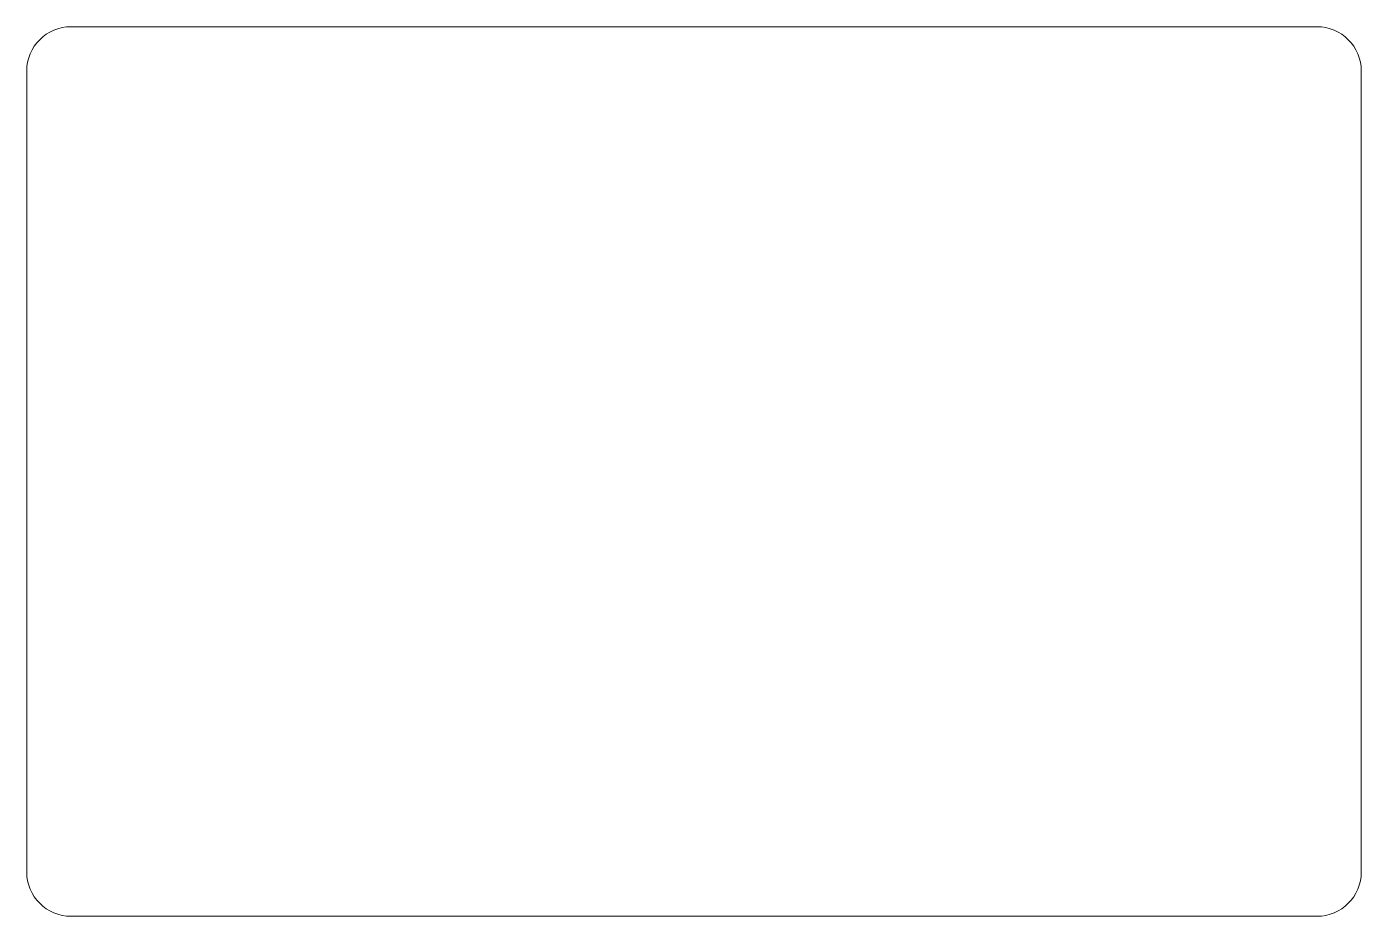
# Model space of a CAD drawing. Header units: millimetres. Extents: x -6 to 174, y 0 to 120.
import ezdxf

# ---------------------------------------------------------------- set-up
doc = ezdxf.new("R2010")
doc.units = ezdxf.units.MM
doc.layers.add('IV_OUTER_PROFILE', color=7, linetype='Continuous', lineweight=5)

msp = doc.modelspace()

# ---------------------------------------------------------------- linework, layer by layer
at = {"layer": 'IV_OUTER_PROFILE'}
for p, q in [((0, 120), (168, 120)), ((-6, 6), (-6, 114)), ((174, 114), (174, 6)), ((168, 0), (0, 0))]:
    msp.add_line(p, q, dxfattribs=at)
for centre, start, end in [((0, 114), 90, 180), ((168, 114), 0, 90), ((0, 6), 180, 270), ((168, 6), 270, 0)]:
    msp.add_arc(centre, 6, start, end, dxfattribs=at)

doc.saveas('drawing.dxf')
